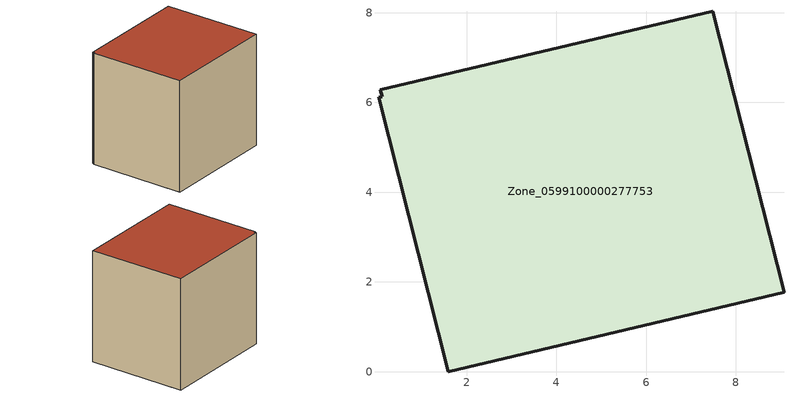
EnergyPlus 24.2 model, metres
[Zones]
Zone_0599100000277753
 floor ground (C_G): 1.59,0 0.04,6.11 0.12,6.13 0.08,6.28 7.49,8.03 9.07,1.77 z0
 wall outside (C_F): 9.07,1.77 7.49,8.03 0.08,6.28 0.12,6.13 0.04,6.11 1.59,0 9.07,1.77 z0:7.42
 roof outside (C_R): 0.04,6.11 1.59,0 9.07,1.77 7.49,8.03 0.08,6.28 0.12,6.13 z7.42
[BUILDING]
Pand.0599100000277753: North Axis=0; Terrain=City; Loads Convergence Tolerance Value=0.04; Temperature Convergence Tolerance Value=0.4; Solar Distribution=FullExterior; Maximum Number of Warmup Days=25; Minimum Number of Warmup Days=1
[Site:Location]
Rotterdam.The.Hague.AP_ZH_NLD Design_Conditions: Latitude=51.96; Longitude=4.45; Time Zone=1; Elevation=-4.5
[SITE:GROUNDTEMPERATURE:BUILDINGSURFACE]
18, 18, 18, 18, 18, 18, 18, 18, 18, 18, 18, 18
[MATERIAL] Thermal Absorptance=0.9; Solar Absorptance=0.7; Visible Absorptance=0.7
Name | Roughness | Thickness | Conductivity | Density | Specific Heat
G.TI.1965-1974 | MediumSmooth | 0.15 | 0.882353 | 540 | 1210
F.TI.1965-1974 | Rough | 0.3 | 0.697674 | 1920 | 840
R.TI.1965-1974 | MediumRough | 0.2 | 0.232558 | 1500 | 1000
[CONSTRUCTION]
C_G: G.TI.1965-1974
C_F: F.TI.1965-1974
C_R: R.TI.1965-1974
[ZONE]
Zone_0599100000277753: Type=1; Multiplier=1; Ceiling Height=Autocalculate; Volume=Autocalculate; Floor Area=autocalculate; Part of Total Floor Area=Yes
[ZONEINFILTRATION:DESIGNFLOWRATE]
Infil_Zone_0599100000277753: Zone or ZoneList or Space or SpaceList=Zone_0599100000277753; Schedule=AlwaysOn; Design Flow Rate Calculation Method=Flow/Area; Flow Rate per Floor Area=0.003; Constant Term Coefficient=1; Temperature Term Coefficient=0; Velocity Term Coefficient=0; Velocity Squared Term Coefficient=0
[HVACTEMPLATE:ZONE:IDEALLOADSAIRSYSTEM]
Zone_0599100000277753: Maximum Heating Supply Air Temperature=50; Minimum Cooling Supply Air Temperature=13; Maximum Heating Supply Air Humidity Ratio=0.0156; Minimum Cooling Supply Air Humidity Ratio=0.0077; Heating Limit=NoLimit; Cooling Limit=NoLimit; Dehumidification Control Type=ConstantSensibleHeatRatio; Cooling Sensible Heat Ratio=0.7; Dehumidification Setpoint=60; Humidification Control Type=None; Humidification Setpoint=30; Outdoor Air Method=None; Outdoor Air Flow Rate per Person=0.00944; Outdoor Air Flow Rate per Zone Floor Area=0; Outdoor Air Flow Rate per Zone=0; Demand Controlled Ventilation Type=None; Outdoor Air Economizer Type=NoEconomizer; Heat Recovery Type=None; Sensible Heat Recovery Effectiveness=0.7; Latent Heat Recovery Effectiveness=0.65
[ZONECONTROL:THERMOSTAT]
ThermostatControl_Zone_0599100000277753: Zone or ZoneList=Zone_0599100000277753; Control Type Schedule=DualSetpointControlType; Control 1=Thermostat_Zone_0599100000277753; Temperature Difference Between Cutout And Setpoint=0
[THERMOSTATSETPOINT:DUALSETPOINT]
Thermostat_Zone_0599100000277753: Heating Setpoint Temperature Schedule=HeatingSetpoint_Zone_0599100000277753; Cooling Setpoint Temperature Schedule=CoolingSetpoint_Zone_0599100000277753
[SCHEDULE:COMPACT]
HeatingSetpoint_Zone_0599100000277753: Through: 12/31, For: AllDays, Until: 24:00, 21
CoolingSetpoint_Zone_0599100000277753: Through: 12/31, For: AllDays, Until: 24:00, 24
DualSetpointControlType: Through: 12/31, For: AllDays, Until: 24:00, 4
AlwaysOn: Through: 12/31, For: AllDays, Until: 24:00, 1
